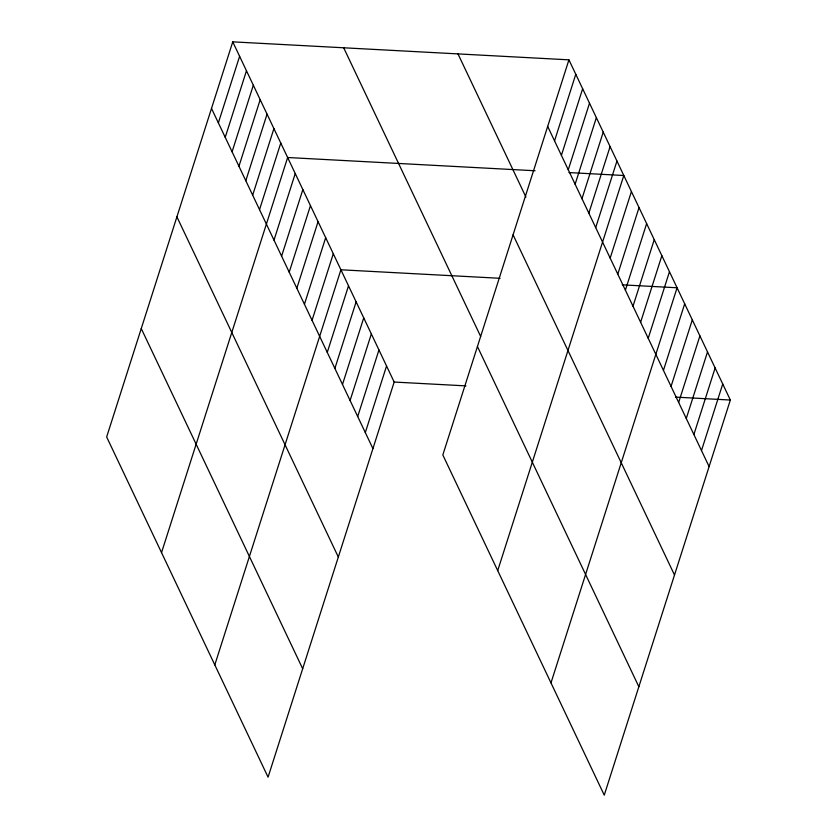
<?xml version="1.0" encoding="UTF-8"?>
<svg xmlns="http://www.w3.org/2000/svg" width="837" height="837" viewBox="0 0 837 837"><rect width="100%" height="100%" fill="white"/><g stroke="black" fill="none" stroke-linecap="round" stroke-linejoin="round"><path stroke-width="1.26" d="M232.749 41.85L106.655 436.966L268.07 777.165L394.175 382.049L232.749 41.85L568.93 59.835L730.345 400.034L604.251 795.15L442.825 454.951L568.93 59.835M218.363 122.872L239.612 56.309M225.226 137.331L246.465 70.768M232.09 151.79L253.329 85.228M238.943 166.249L260.192 99.687M245.806 180.708L267.055 114.146M252.669 195.167L273.908 128.605M259.533 209.627L280.772 143.054M161.531 552.629L287.635 157.513L535.063 170.758M274.002 240.125L295.241 173.552M281.609 256.164L302.848 189.591M289.215 272.192L310.464 205.63M296.832 288.231L318.07 221.669M304.438 304.27L325.677 237.708M312.044 320.309L333.293 253.747M214.806 664.892L340.9 269.786L500.097 278.302M327.267 352.387L348.516 285.825M334.873 368.426L356.123 301.854M342.49 384.465L363.729 317.893M350.096 400.504L371.346 333.932M357.702 416.533L378.952 349.971M365.319 432.572L386.558 366.01M554.544 140.867L575.783 74.294M561.407 155.326L582.646 88.753M568.26 169.785L589.51 103.213M575.124 184.234L596.362 117.672M581.987 198.693L603.226 132.131M588.84 213.153L610.089 146.59M595.703 227.612L616.953 161.049M497.712 570.625L623.806 175.508L568.993 172.568M610.173 258.11L631.422 191.547M617.79 274.149L639.029 207.586M625.396 290.188L646.635 223.615M633.002 306.227L654.252 239.654M640.619 322.266L661.858 255.693M648.225 338.294L669.464 271.732M550.987 682.887L677.081 287.771L622.257 284.842M663.448 370.372L684.687 303.81M671.054 386.412L692.304 319.849M678.661 402.451L699.91 335.888M686.277 418.49L707.516 351.927M693.883 434.529L715.133 367.956M701.49 450.568L722.739 383.995M394.175 382.049L465.958 385.888M675.532 397.104L730.345 400.034M547.68 126.408L709.106 466.607M457.985 53.903L525.918 197.061M513.081 234.831L674.507 575.019M343.683 47.782L480.647 336.432M477.435 346.528L638.851 686.727M211.499 108.412L372.925 448.611M176.9 216.835L338.326 557.034M141.254 328.543L302.68 668.742"/></g></svg>
